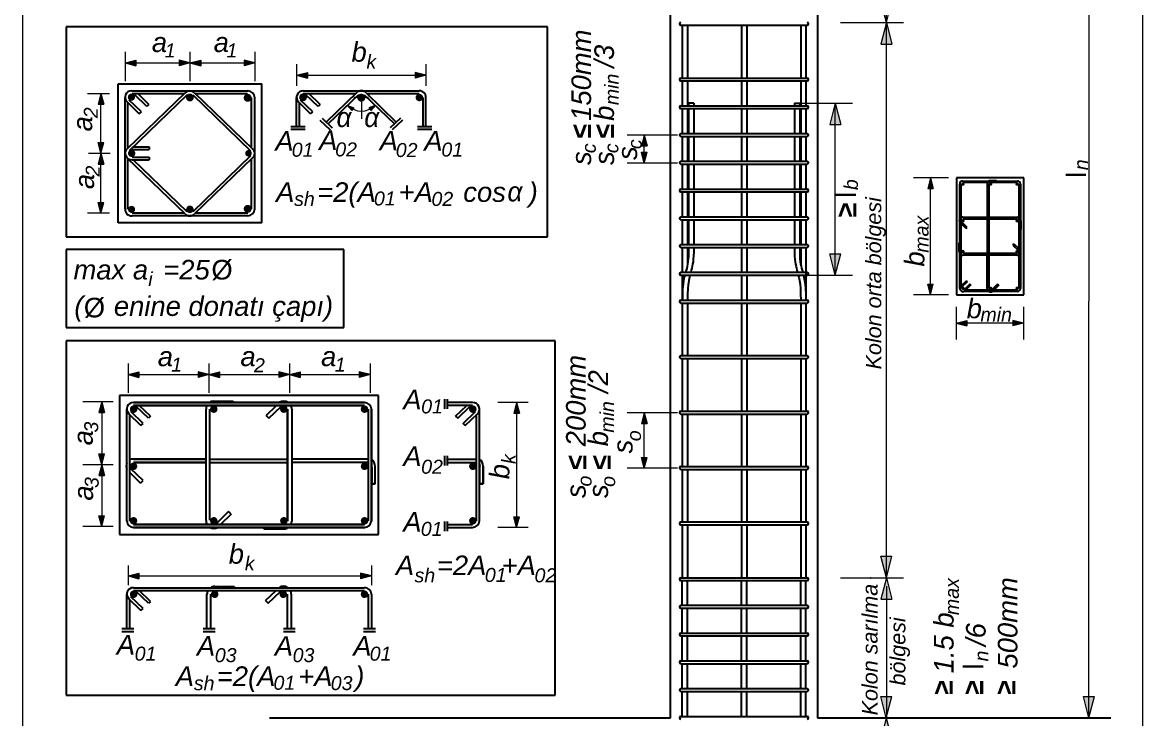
# Model space of a CAD drawing. Header units: millimetres. Extents: x 2232 to 85269, y -3593 to 5869.
# Drawn here: x 67031.8 to 67301.8, y -807.4 to -639.7 of the extents above; entities that cross this region are included whole.
import ezdxf

# ---------------------------------------------------------------- set-up
doc = ezdxf.new("R2010")
doc.units = ezdxf.units.MM
doc.layers.add('Standart', color=7, linetype='Continuous')
doc.styles.add('arial_1_0', font='arial.ttf', dxfattribs={"height": 0.2})
doc.styles.add('arialitalic_1_0', font='ariali.ttf', dxfattribs={"height": 0.2})
doc.styles.add('mistral_1_0', font='MISTRAL.TTF', dxfattribs={"height": 0.2})
doc.styles.add('symbolbold_1_0', font='', dxfattribs={"height": 0.2})
doc.styles.add('symbolitalic_1_0', font='', dxfattribs={"height": 0.2})
doc.styles.get('symbolbold_1_0').set_extended_font_data('Symbol', bold=True)
doc.styles.get('symbolitalic_1_0').set_extended_font_data('Symbol', italic=True)

msp = doc.modelspace()

# ---------------------------------------------------------------- hatches: boundary and pattern name
at = {"layer": 'Standart', "linetype": 'Continuous', "lineweight": 5}
for points in [[(67240.1, -639.71), (67238.76, -634.54), (67241.44, -634.54)], [(67240.1, -639.71), (67238.76, -644.89), (67241.44, -644.89)], [(67056.59, -649.43), (67059.18, -648.76), (67059.18, -650.1)], [(67072.22, -649.43), (67069.63, -648.76), (67069.63, -650.1)], [(67072.22, -649.43), (67074.81, -648.76), (67074.81, -650.1)], [(67087.86, -649.43), (67085.27, -648.76), (67085.27, -650.1)], [(67097.93, -652.41), (67100.52, -651.74), (67100.52, -653.08)], [(67129.12, -652.41), (67126.53, -651.74), (67126.53, -653.08)], [(67050.78, -656.77), (67050.11, -659.36), (67051.45, -659.36)], [(67110.21, -659.67), (67111.72, -660.23), (67111.26, -660.89)], [(67116.86, -659.67), (67115.36, -660.23), (67115.82, -660.89)], [(67227.76, -659.12), (67226.42, -664.3), (67229.1, -664.3)], [(67181.72, -666.85), (67181.05, -669.44), (67182.39, -669.44)], [(67050.78, -671.2), (67050.11, -668.61), (67051.45, -668.61)], [(67050.78, -671.2), (67050.11, -673.79), (67051.45, -673.79)], [(67181.72, -673.55), (67181.05, -670.96), (67182.39, -670.96)], [(67250.71, -677.1), (67250.04, -679.69), (67251.38, -679.69)], [(67050.78, -685.64), (67050.11, -683.05), (67051.45, -683.05)], [(67227.76, -700.58), (67226.42, -695.4), (67229.1, -695.4)], [(67250.71, -705.3), (67250.04, -702.71), (67251.38, -702.71)], [(67256.91, -712.14), (67259.5, -711.47), (67259.5, -712.81)], [(67273.16, -712.14), (67270.57, -711.47), (67270.57, -712.81)], [(67057.34, -724.52), (67059.93, -723.85), (67059.93, -725.19)], [(67076.77, -724.52), (67074.19, -723.85), (67074.19, -725.19)], [(67076.77, -724.52), (67079.36, -723.85), (67079.36, -725.19)], [(67096.21, -724.52), (67093.62, -723.85), (67093.62, -725.19)], [(67096.21, -724.52), (67098.8, -723.85), (67098.8, -725.19)], [(67115.64, -724.52), (67113.05, -723.85), (67113.05, -725.19)], [(67050.95, -731.08), (67050.28, -733.67), (67051.62, -733.67)], [(67150.97, -731.27), (67150.3, -733.86), (67151.64, -733.86)], [(67181.72, -733.72), (67181.05, -736.31), (67182.39, -736.31)], [(67050.95, -746.24), (67050.28, -743.65), (67051.62, -743.65)], [(67181.72, -747.09), (67181.05, -744.5), (67182.39, -744.5)], [(67050.95, -746.24), (67050.28, -748.83), (67051.62, -748.83)], [(67050.95, -761.17), (67050.28, -758.59), (67051.62, -758.59)], [(67150.97, -761.37), (67150.3, -758.78), (67151.64, -758.78)], [(67240.1, -773.48), (67238.76, -768.3), (67241.44, -768.3)], [(67057.34, -773.06), (67059.93, -772.39), (67059.93, -773.73)], [(67115.95, -773.06), (67113.36, -772.39), (67113.36, -773.73)], [(67240.1, -773.48), (67238.76, -778.65), (67241.44, -778.65)], [(67240.07, -807.26), (67238.73, -802.08), (67241.41, -802.08)], [(67288.9, -807.26), (67287.56, -802.08), (67290.25, -802.08)], [(67240.07, -807.26), (67238.73, -812.44), (67241.41, -812.44)]]:
    msp.add_hatch(color=1, dxfattribs=at).paths.add_polyline_path(points)
at = {"layer": 'Standart', "linetype": 'Continuous', "lineweight": -3}
h = msp.add_hatch(color=254, dxfattribs=at)
edge = h.paths.add_edge_path(flags=0)
edge.add_arc((67058.12, -657.68), 0.874, 0, 360)
h = msp.add_hatch(color=254, dxfattribs=at)
edge = h.paths.add_edge_path(flags=0)
edge.add_arc((67072.21, -657.75), 0.959, 0, 360)
h = msp.add_hatch(color=254, dxfattribs=at)
edge = h.paths.add_edge_path(flags=0)
edge.add_arc((67086.14, -657.84), 0.962, 0, 360)
h = msp.add_hatch(color=254, dxfattribs=at)
edge = h.paths.add_edge_path(flags=0)
edge.add_arc((67099.49, -657.71), 0.948, 0, 360)
h = msp.add_hatch(color=254, dxfattribs=at)
edge = h.paths.add_edge_path(flags=0)
edge.add_arc((67113.53, -657.8), 0.976, 0, 360)
h = msp.add_hatch(color=254, dxfattribs=at)
edge = h.paths.add_edge_path(flags=0)
edge.add_arc((67127.52, -657.76), 0.905, 0, 360)
h = msp.add_hatch(color=254, dxfattribs=at)
edge = h.paths.add_edge_path(flags=0)
edge.add_arc((67058.18, -671.21), 0.894, 0, 360)
h = msp.add_hatch(color=254, dxfattribs=at)
edge = h.paths.add_edge_path(flags=0)
edge.add_arc((67086.34, -671.2), 0.802, 0, 360)
h = msp.add_hatch(color=254, dxfattribs=at)
edge = h.paths.add_edge_path(flags=0)
edge.add_arc((67258.53, -678.61), 0.439, 0, 360)
h = msp.add_hatch(color=254, dxfattribs=at)
edge = h.paths.add_edge_path(flags=0)
edge.add_arc((67265.22, -678.6), 0.439, 0, 360)
h = msp.add_hatch(color=254, dxfattribs=at)
edge = h.paths.add_edge_path(flags=0)
edge.add_arc((67271.6, -678.61), 0.439, 0, 360)
h = msp.add_hatch(color=254, dxfattribs=at)
edge = h.paths.add_edge_path(flags=0)
edge.add_arc((67058.15, -684.72), 0.865, 0, 360)
h = msp.add_hatch(color=254, dxfattribs=at)
edge = h.paths.add_edge_path(flags=0)
edge.add_arc((67072.21, -684.7), 0.914, 0, 360)
h = msp.add_hatch(color=254, dxfattribs=at)
edge = h.paths.add_edge_path(flags=0)
edge.add_arc((67086.14, -684.59), 0.962, 0, 360)
h = msp.add_hatch(color=254, dxfattribs=at)
edge = h.paths.add_edge_path(flags=0)
edge.add_arc((67258.53, -687.45), 0.439, 0, 360)
h = msp.add_hatch(color=254, dxfattribs=at)
edge = h.paths.add_edge_path(flags=0)
edge.add_arc((67271.6, -687.45), 0.439, 0, 360)
h = msp.add_hatch(color=254, dxfattribs=at)
edge = h.paths.add_edge_path(flags=0)
edge.add_arc((67258.53, -694.89), 0.439, 0, 360)
h = msp.add_hatch(color=254, dxfattribs=at)
edge = h.paths.add_edge_path(flags=0)
edge.add_arc((67271.6, -694.89), 0.439, 0, 360)
h = msp.add_hatch(color=254, dxfattribs=at)
edge = h.paths.add_edge_path(flags=0)
edge.add_arc((67258.53, -703.74), 0.439, 0, 360)
h = msp.add_hatch(color=254, dxfattribs=at)
edge = h.paths.add_edge_path(flags=0)
edge.add_arc((67265.22, -703.74), 0.439, 0, 360)
h = msp.add_hatch(color=254, dxfattribs=at)
edge = h.paths.add_edge_path(flags=0)
edge.add_arc((67271.6, -703.74), 0.439, 0, 360)
h = msp.add_hatch(color=254, dxfattribs=at)
edge = h.paths.add_edge_path(flags=0)
edge.add_arc((67058.65, -732.86), 0.911, 0, 360)
h = msp.add_hatch(color=254, dxfattribs=at)
edge = h.paths.add_edge_path(flags=0)
edge.add_arc((67077.97, -732.86), 0.911, 0, 360)
h = msp.add_hatch(color=254, dxfattribs=at)
edge = h.paths.add_edge_path(flags=0)
edge.add_arc((67094.85, -732.86), 0.911, 0, 360)
h = msp.add_hatch(color=254, dxfattribs=at)
edge = h.paths.add_edge_path(flags=0)
edge.add_arc((67114.3, -732.86), 0.911, 0, 360)
h = msp.add_hatch(color=254, dxfattribs=at)
edge = h.paths.add_edge_path(flags=0)
edge.add_arc((67140.41, -732.86), 0.911, 0, 360)
h = msp.add_hatch(color=254, dxfattribs=at)
edge = h.paths.add_edge_path(flags=0)
edge.add_arc((67058.62, -746.63), 0.911, 0, 360)
h = msp.add_hatch(color=254, dxfattribs=at)
edge = h.paths.add_edge_path(flags=0)
edge.add_arc((67114.31, -746.63), 0.911, 0, 360)
h = msp.add_hatch(color=254, dxfattribs=at)
edge = h.paths.add_edge_path(flags=0)
edge.add_arc((67140.41, -746.63), 0.911, 0, 360)
h = msp.add_hatch(color=254, dxfattribs=at)
edge = h.paths.add_edge_path(flags=0)
edge.add_arc((67058.62, -759.76), 0.911, 0, 360)
h = msp.add_hatch(color=254, dxfattribs=at)
edge = h.paths.add_edge_path(flags=0)
edge.add_arc((67077.97, -759.76), 0.911, 0, 360)
h = msp.add_hatch(color=254, dxfattribs=at)
edge = h.paths.add_edge_path(flags=0)
edge.add_arc((67094.86, -759.76), 0.911, 0, 360)
h = msp.add_hatch(color=254, dxfattribs=at)
edge = h.paths.add_edge_path(flags=0)
edge.add_arc((67114.31, -759.76), 0.911, 0, 360)
h = msp.add_hatch(color=254, dxfattribs=at)
edge = h.paths.add_edge_path(flags=0)
edge.add_arc((67140.41, -759.76), 0.911, 0, 360)
h = msp.add_hatch(color=254, dxfattribs=at)
edge = h.paths.add_edge_path(flags=0)
edge.add_arc((67058.65, -777.47), 0.911, 0, 360)
h = msp.add_hatch(color=254, dxfattribs=at)
edge = h.paths.add_edge_path(flags=0)
edge.add_arc((67078.19, -777.46), 0.911, 0, 360)
h = msp.add_hatch(color=254, dxfattribs=at)
edge = h.paths.add_edge_path(flags=0)
edge.add_arc((67094.73, -777.47), 0.911, 0, 360)
h = msp.add_hatch(color=254, dxfattribs=at)
edge = h.paths.add_edge_path(flags=0)
edge.add_arc((67114.3, -777.47), 0.911, 0, 360)

# ---------------------------------------------------------------- linework, layer by layer
at = {"layer": 'Standart', "color": 250, "linetype": 'Continuous', "lineweight": 5}
for points in [[(67031.84, -509.37), (67031.84, -919.85)], [(67301.84, -509.37), (67301.84, -919.85)]]:
    msp.add_lwpolyline(points, dxfattribs=at)
at = {"layer": 'Standart', "color": 159, "linetype": 'Continuous', "lineweight": -3}
for points in [[(67223.46, -593.56), (67223.46, -807.26)], [(67188.09, -807.26), (67188.09, -606.63)], [(67091.41, -807.26), (67188.09, -807.26)], [(67223.46, -807.26), (67294.21, -807.26)]]:
    msp.add_lwpolyline(points, dxfattribs=at)
at = {"layer": 'Standart', "color": 1, "linetype": 'Continuous', "lineweight": 5}
for points in [[(67240.1, -639.71), (67240.1, -606.3)], [(67288.9, -807.26), (67288.96, -606.3)], [(67240.1, -639.71), (67238.76, -634.54)], [(67240.1, -639.71), (67241.44, -634.54)], [(67229.02, -639.71), (67244.21, -639.71)], [(67240.1, -639.71), (67238.76, -644.89)], [(67240.1, -773.48), (67240.1, -639.71)], [(67240.1, -639.71), (67241.44, -644.89)], [(67238.76, -644.89), (67241.44, -644.89)], [(67056.59, -646.77), (67056.59, -653.81)], [(67072.22, -646.77), (67072.22, -653.81)], [(67087.83, -646.77), (67087.83, -653.81)], [(67056.59, -649.43), (67059.18, -648.76)], [(67056.59, -649.43), (67072.22, -649.43)], [(67056.59, -649.43), (67059.18, -650.1)], [(67059.18, -648.76), (67059.18, -650.1)], [(67072.22, -649.43), (67069.63, -648.76)], [(67069.63, -648.76), (67069.63, -650.1)], [(67072.22, -649.43), (67069.63, -650.1)], [(67072.22, -649.43), (67074.81, -648.76)], [(67072.22, -649.43), (67087.83, -649.43)], [(67072.22, -649.43), (67074.81, -650.1)], [(67074.81, -648.76), (67074.81, -650.1)], [(67087.86, -649.43), (67085.27, -648.76)], [(67085.27, -648.76), (67085.27, -650.1)], [(67087.86, -649.43), (67085.27, -650.1)], [(67097.93, -649.73), (67097.93, -654.98)], [(67129.12, -649.73), (67129.12, -654.98)], [(67097.93, -652.41), (67100.52, -651.74)], [(67097.93, -652.41), (67129.12, -652.41)], [(67097.93, -652.41), (67100.52, -653.08)], [(67100.52, -651.74), (67100.52, -653.08)], [(67129.12, -652.41), (67126.53, -651.74)], [(67126.53, -651.74), (67126.53, -653.08)], [(67129.12, -652.41), (67126.53, -653.08)], [(67047.57, -656.77), (67052.82, -656.77)], [(67050.78, -656.77), (67050.11, -659.36)], [(67050.78, -671.01), (67050.78, -656.77)], [(67050.78, -656.77), (67051.45, -659.36)], [(67115.24, -657.75), (67111.75, -657.75)], [(67113.54, -656.94), (67113.54, -662.86)], [(67050.11, -659.36), (67051.45, -659.36)], [(67110.21, -659.67), (67111.72, -660.23)], [(67110.21, -659.67), (67111.26, -660.89)], [(67111.72, -660.23), (67111.26, -660.89)], [(67116.86, -659.67), (67115.36, -660.23)], [(67115.36, -660.23), (67115.82, -660.89)], [(67116.86, -659.67), (67115.82, -660.89)], [(67219.22, -659.12), (67231.89, -659.12)], [(67227.76, -659.12), (67226.42, -664.3)], [(67227.76, -700.58), (67227.76, -659.12)], [(67227.76, -659.12), (67229.1, -664.3)], [(67189.71, -666.85), (67177.59, -666.85)], [(67181.72, -666.85), (67181.05, -669.44)], [(67181.72, -673.55), (67181.72, -666.85)], [(67181.72, -666.85), (67182.39, -669.44)], [(67226.42, -664.3), (67229.1, -664.3)], [(67050.78, -671.2), (67050.11, -668.61)], [(67050.11, -668.61), (67051.45, -668.61)], [(67050.78, -671.2), (67051.45, -668.61)], [(67181.05, -669.44), (67182.39, -669.44)], [(67047.77, -671.2), (67053.02, -671.2)], [(67050.78, -671.2), (67050.11, -673.79)], [(67050.78, -685.36), (67050.78, -671.2)], [(67050.78, -671.2), (67051.45, -673.79)], [(67181.72, -673.55), (67181.05, -670.96)], [(67181.05, -670.96), (67182.39, -670.96)], [(67181.72, -673.55), (67182.39, -670.96)], [(67050.11, -673.79), (67051.45, -673.79)], [(67189.71, -673.55), (67177.59, -673.55)], [(67255.09, -677.1), (67246.63, -677.1)], [(67250.71, -677.1), (67250.04, -679.69)], [(67250.71, -705.3), (67250.71, -677.1)], [(67250.71, -677.1), (67251.38, -679.69)], [(67250.04, -679.69), (67251.38, -679.69)], [(67050.78, -685.64), (67050.11, -683.05)], [(67050.11, -683.05), (67051.45, -683.05)], [(67050.78, -685.64), (67051.45, -683.05)], [(67047.57, -685.55), (67052.82, -685.55)], [(67227.76, -700.58), (67226.42, -695.4)], [(67226.42, -695.4), (67229.1, -695.4)], [(67227.76, -700.58), (67229.1, -695.4)], [(67220.73, -700.58), (67231.89, -700.58)], [(67250.71, -705.3), (67250.04, -702.71)], [(67250.04, -702.71), (67251.38, -702.71)], [(67250.71, -705.3), (67251.38, -702.71)], [(67255.09, -705.3), (67246.63, -705.3)], [(67256.91, -708.2), (67256.91, -716.07)], [(67273.16, -708.2), (67273.16, -716.07)], [(67256.91, -712.14), (67259.5, -711.47)], [(67273.16, -712.14), (67256.91, -712.14)], [(67256.91, -712.14), (67259.5, -712.81)], [(67259.5, -711.47), (67259.5, -712.81)], [(67273.16, -712.14), (67270.57, -711.47)], [(67270.57, -711.47), (67270.57, -712.81)], [(67273.16, -712.14), (67270.57, -712.81)], [(67057.34, -721.84), (67057.34, -728.9)], [(67076.77, -721.84), (67076.77, -728.9)], [(67096.21, -721.84), (67096.21, -728.9)], [(67115.64, -721.84), (67115.64, -728.9)], [(67057.34, -724.52), (67059.93, -723.85)], [(67057.34, -724.52), (67076.77, -724.52)], [(67057.34, -724.52), (67059.93, -725.19)], [(67059.93, -723.85), (67059.93, -725.19)], [(67076.77, -724.52), (67074.19, -723.85)], [(67074.19, -723.85), (67074.19, -725.19)], [(67076.77, -724.52), (67074.19, -725.19)], [(67076.77, -724.52), (67079.36, -723.85)], [(67076.77, -724.52), (67096.01, -724.52)], [(67076.77, -724.52), (67079.36, -725.19)], [(67079.36, -723.85), (67079.36, -725.19)], [(67096.21, -724.52), (67093.62, -723.85)], [(67093.62, -723.85), (67093.62, -725.19)], [(67096.21, -724.52), (67093.62, -725.19)], [(67096.21, -724.52), (67098.8, -723.85)], [(67096.21, -724.52), (67115.41, -724.52)], [(67096.21, -724.52), (67098.8, -725.19)], [(67098.8, -723.85), (67098.8, -725.19)], [(67115.64, -724.52), (67113.05, -723.85)], [(67113.05, -723.85), (67113.05, -725.19)], [(67115.64, -724.52), (67113.05, -725.19)], [(67053.71, -731.08), (67046.4, -731.08)], [(67050.95, -731.08), (67050.28, -733.67)], [(67050.95, -731.08), (67050.95, -746.24)], [(67050.95, -731.08), (67051.62, -733.67)], [(67153.73, -731.27), (67146.42, -731.27)], [(67150.97, -731.27), (67150.3, -733.86)], [(67150.97, -731.27), (67150.97, -761.37)], [(67150.97, -731.27), (67151.64, -733.86)], [(67050.28, -733.67), (67051.62, -733.67)], [(67150.3, -733.86), (67151.64, -733.86)], [(67189.71, -733.72), (67177.59, -733.72)], [(67181.72, -733.72), (67181.05, -736.31)], [(67181.72, -747.09), (67181.72, -733.72)], [(67181.72, -733.72), (67182.39, -736.31)], [(67181.05, -736.31), (67182.39, -736.31)], [(67050.95, -746.24), (67050.28, -743.65)], [(67050.28, -743.65), (67051.62, -743.65)], [(67050.95, -746.24), (67051.62, -743.65)], [(67181.72, -747.09), (67181.05, -744.5)], [(67181.05, -744.5), (67182.39, -744.5)], [(67181.72, -747.09), (67182.39, -744.5)], [(67053.71, -746.24), (67046.4, -746.24)], [(67050.95, -746.24), (67050.28, -748.83)], [(67050.95, -746.24), (67051.62, -748.83)], [(67050.95, -746.43), (67050.95, -761.17)], [(67189.71, -747.09), (67177.59, -747.09)], [(67050.28, -748.83), (67051.62, -748.83)], [(67050.95, -761.17), (67050.28, -758.59)], [(67050.28, -758.59), (67051.62, -758.59)], [(67050.95, -761.17), (67051.62, -758.59)], [(67053.71, -761.17), (67046.4, -761.17)], [(67153.73, -761.37), (67146.42, -761.37)], [(67150.97, -761.37), (67150.3, -758.78)], [(67150.3, -758.78), (67151.64, -758.78)], [(67150.97, -761.37), (67151.64, -758.78)], [(67240.1, -773.48), (67238.76, -768.3)], [(67238.76, -768.3), (67241.44, -768.3)], [(67240.1, -773.48), (67241.44, -768.3)], [(67057.34, -770.52), (67057.34, -775.24)], [(67115.95, -770.52), (67115.95, -775.24)], [(67057.34, -773.06), (67059.93, -772.39)], [(67057.34, -773.06), (67115.95, -773.06)], [(67057.34, -773.06), (67059.93, -773.73)], [(67059.93, -772.39), (67059.93, -773.73)], [(67115.95, -773.06), (67113.36, -772.39)], [(67113.36, -772.39), (67113.36, -773.73)], [(67115.95, -773.06), (67113.36, -773.73)], [(67229.02, -773.48), (67244.21, -773.48)], [(67236.17, -773.48), (67244.21, -773.48)], [(67236.22, -773.48), (67244.21, -773.48)], [(67240.1, -773.48), (67238.76, -778.65)], [(67240.1, -773.48), (67241.44, -778.65)], [(67240.1, -775.49), (67240.1, -807.59)], [(67238.76, -778.65), (67241.44, -778.65)], [(67240.07, -807.26), (67238.73, -802.08)], [(67238.73, -802.08), (67241.41, -802.08)], [(67240.07, -807.26), (67241.41, -802.08)], [(67288.9, -807.26), (67287.56, -802.08)], [(67287.56, -802.08), (67290.25, -802.08)], [(67288.9, -807.26), (67290.25, -802.08)], [(67240.07, -807.26), (67238.73, -812.44)], [(67240.07, -807.26), (67241.41, -812.44)], [(67288.9, -807.26), (67284.88, -807.26)]]:
    msp.add_lwpolyline(points, dxfattribs=at)
at = {"layer": 'Standart', "color": 254, "linetype": 'Continuous', "lineweight": -3}
for points in [[(67158.41, -640.72), (67042.35, -640.72)], [(67042.35, -640.72), (67042.35, -691.33)], [(67158.41, -691.33), (67158.41, -640.72)], [(67190.51, -640.36), (67221.03, -640.36)], [(67190.85, -640.36), (67190.85, -653.09)], [(67192.14, -640.36), (67192.14, -653.09)], [(67205.2, -640.36), (67205.2, -653.09)], [(67206.49, -640.36), (67206.49, -653.09)], [(67219.47, -640.36), (67219.47, -653.09)], [(67220.7, -640.36), (67220.7, -653.09)], [(67190.51, -653.06), (67221.03, -653.06)], [(67054.89, -687.93), (67054.89, -654.48)], [(67054.89, -654.48), (67089.53, -654.48)], [(67089.53, -687.93), (67089.53, -654.48)], [(67190.51, -653.76), (67221.03, -653.76)], [(67190.85, -653.76), (67190.85, -659.73)], [(67192.14, -653.76), (67192.14, -659.73)], [(67205.2, -653.76), (67205.2, -659.73)], [(67206.49, -653.76), (67206.49, -659.73)], [(67219.47, -653.76), (67219.47, -659.73)], [(67220.7, -653.76), (67220.7, -659.73)], [(67056.59, -684.59), (67056.59, -657.75)], [(67071.08, -656.63), (67057.09, -670.09)], [(67071.53, -657.08), (67057.54, -670.59)], [(67060.53, -661.21), (67057.54, -658.39)], [(67058.14, -656.16), (67086.14, -656.16)], [(67058.3, -656.83), (67070.88, -656.83)], [(67061.84, -659.92), (67058.91, -657.08)], [(67062.34, -659.45), (67059.63, -656.83)], [(67072.89, -657.08), (67086.85, -670.59)], [(67073.34, -656.63), (67087.33, -670.09)], [(67073.54, -656.83), (67086.09, -656.83)], [(67087.1, -669.89), (67087.1, -657.85)], [(67087.83, -684.59), (67087.83, -657.84)], [(67097.93, -664.81), (67097.93, -657.75)], [(67101.81, -661.21), (67098.88, -658.39)], [(67099.55, -656.16), (67127.5, -656.16)], [(67099.55, -656.83), (67112.17, -656.83)], [(67103.13, -659.92), (67100.19, -657.08)], [(67103.63, -659.45), (67100.92, -656.83)], [(67112.37, -656.63), (67105.05, -663.69)], [(67112.87, -657.08), (67105.55, -664.11)], [(67114.18, -657.08), (67121.5, -664.11)], [(67114.68, -656.63), (67121.94, -663.69)], [(67114.85, -656.83), (67127.5, -656.83)], [(67128.42, -664.81), (67128.42, -657.75)], [(67129.12, -664.81), (67129.12, -657.75)], [(67060.02, -661.68), (67057.09, -658.81)], [(67057.29, -669.89), (67057.29, -659)], [(67060.02, -661.68), (67060.53, -661.21)], [(67062.34, -659.45), (67061.84, -659.92)], [(67101.31, -661.68), (67098.38, -658.81)], [(67098.6, -664.81), (67098.6, -659.06)], [(67101.31, -661.68), (67101.81, -661.21)], [(67103.63, -659.45), (67103.13, -659.92)], [(67190.51, -659.73), (67221.03, -659.73)], [(67190.51, -660.43), (67221.03, -660.43)], [(67190.85, -660.43), (67190.85, -666.43)], [(67192.14, -660.43), (67192.14, -666.43)], [(67192.39, -659.12), (67192.39, -659.73)], [(67193.64, -659.12), (67192.39, -659.12)], [(67192.39, -660.43), (67192.39, -666.43)], [(67193.64, -659.12), (67193.64, -659.73)], [(67193.64, -660.43), (67193.64, -666.43)], [(67205.2, -660.43), (67205.2, -666.43)], [(67206.49, -660.43), (67206.49, -666.43)], [(67217.96, -659.12), (67217.96, -659.73)], [(67217.96, -659.12), (67219.22, -659.12)], [(67217.96, -660.43), (67217.96, -666.43)], [(67219.22, -659.12), (67219.22, -659.73)], [(67219.22, -659.12), (67219.27, -659.12)], [(67219.22, -660.43), (67219.22, -666.43)], [(67219.47, -660.43), (67219.47, -666.43)], [(67220.7, -660.43), (67220.7, -666.43)], [(67103.57, -663.19), (67106.06, -665.56)], [(67104.1, -662.72), (67106.5, -665.09)], [(67105.55, -664.11), (67105.61, -664.11)], [(67122.95, -662.72), (67120.49, -665.09)], [(67123.42, -663.19), (67120.99, -665.56)], [(67121.5, -664.11), (67121.55, -664.11)], [(67100, -664.81), (67096.51, -664.81)], [(67100, -665.48), (67096.51, -665.48)], [(67130.49, -664.81), (67127.05, -664.81)], [(67130.49, -665.48), (67127.05, -665.48)], [(67190.51, -666.43), (67221.03, -666.43)], [(67190.51, -667.13), (67221.03, -667.13)], [(67190.85, -667.13), (67190.85, -673.11)], [(67192.14, -667.13), (67192.14, -673.11)], [(67192.39, -667.13), (67192.39, -673.11)], [(67193.64, -667.13), (67193.64, -673.11)], [(67205.2, -667.13), (67205.2, -673.11)], [(67206.49, -667.13), (67206.49, -673.11)], [(67217.96, -667.13), (67217.96, -673.11)], [(67219.22, -667.13), (67219.22, -673.11)], [(67219.47, -667.13), (67219.47, -673.11)], [(67220.7, -667.13), (67220.7, -673.11)], [(67058.26, -670.28), (67062.4, -670.28)], [(67058.26, -672.1), (67062.4, -672.1)], [(67058.57, -669.67), (67062.4, -669.67)], [(67062.4, -669.67), (67062.4, -670.28)], [(67062.4, -672.1), (67062.4, -672.77)], [(67086.85, -671.85), (67072.89, -685.3)], [(67057.29, -684.69), (67057.29, -672.49)], [(67071.08, -685.81), (67057.29, -672.52)], [(67058.26, -672.77), (67062.4, -672.77)], [(67071.53, -685.3), (67058.57, -672.77)], [(67087.33, -672.32), (67073.34, -685.81)], [(67087.1, -684.59), (67087.1, -672.52)], [(67190.51, -673.11), (67221.03, -673.11)], [(67190.51, -673.8), (67221.03, -673.8)], [(67190.85, -673.8), (67190.85, -679.81)], [(67192.14, -673.8), (67192.14, -679.81)], [(67192.39, -673.8), (67192.39, -679.81)], [(67193.64, -673.8), (67193.64, -679.81)], [(67205.2, -673.8), (67205.2, -679.81)], [(67206.49, -673.8), (67206.49, -679.81)], [(67217.96, -673.8), (67217.96, -679.81)], [(67219.22, -673.8), (67219.22, -679.81)], [(67219.47, -673.8), (67219.47, -679.81)], [(67220.7, -673.8), (67220.7, -679.81)], [(67273.21, -677.1), (67256.96, -677.1)], [(67256.96, -677.1), (67256.96, -705.3)], [(67273.21, -705.3), (67273.21, -677.1)], [(67190.51, -679.81), (67221.03, -679.81)], [(67257.77, -703.79), (67257.77, -678.61)], [(67258.08, -703.79), (67258.08, -678.61)], [(67258.53, -677.88), (67271.65, -677.88)], [(67258.53, -678.16), (67271.65, -678.16)], [(67264.36, -678.47), (67264.36, -686.59)], [(67264.82, -677.82), (67264.7, -677.88)], [(67264.78, -678.59), (67264.78, -686.59)], [(67264.78, -678.59), (67264.78, -686.59)], [(67266.6, -677.82), (67264.82, -677.82)], [(67266.6, -677.82), (67266.6, -677.88)], [(67272.04, -678.61), (67272.04, -703.79)], [(67272.4, -678.61), (67272.4, -703.79)], [(67190.51, -680.5), (67221.03, -680.5)], [(67190.85, -680.5), (67190.85, -686.51)], [(67192.14, -680.5), (67192.14, -686.51)], [(67192.39, -680.5), (67192.39, -686.51)], [(67193.64, -680.5), (67193.64, -686.51)], [(67205.2, -680.5), (67205.2, -686.51)], [(67206.49, -680.5), (67206.49, -686.51)], [(67217.96, -680.5), (67217.96, -686.51)], [(67219.22, -680.5), (67219.22, -686.51)], [(67219.47, -680.5), (67219.47, -686.51)], [(67220.7, -680.5), (67220.7, -686.51)], [(67070.83, -685.61), (67058.33, -685.61)], [(67086.16, -685.61), (67073.59, -685.61)], [(67089.53, -687.93), (67054.89, -687.93)], [(67086.16, -686.28), (67058.28, -686.28)], [(67190.51, -686.51), (67221.03, -686.51)], [(67190.51, -687.21), (67221.03, -687.21)], [(67190.85, -687.21), (67190.85, -693.18)], [(67192.14, -687.21), (67192.14, -693.18)], [(67192.39, -687.21), (67192.39, -693.18)], [(67193.64, -687.21), (67193.64, -693.18)], [(67205.2, -687.21), (67205.2, -693.18)], [(67206.49, -687.21), (67206.49, -693.18)], [(67217.96, -687.21), (67217.96, -693.18)], [(67219.22, -687.21), (67219.22, -693.18)], [(67219.47, -687.21), (67219.47, -693.18)], [(67220.7, -687.21), (67220.7, -693.18)], [(67259.3, -689.35), (67258.08, -688.19)], [(67259.59, -689.05), (67258.22, -687.74)], [(67259.59, -689.05), (67258.22, -687.74)], [(67258.53, -686.59), (67271.65, -686.59)], [(67258.53, -687.01), (67271.65, -687.01)], [(67264.36, -687.01), (67264.36, -695.33)], [(67264.78, -687.01), (67264.78, -695.33)], [(67264.78, -687.01), (67264.78, -695.33)], [(67272.52, -687.46), (67272.52, -689.55)], [(67259.3, -689.35), (67259.59, -689.05)], [(67272.52, -689.55), (67272.4, -689.55)], [(67042.35, -691.33), (67158.41, -691.33)], [(67190.51, -693.18), (67221.03, -693.18)], [(67190.51, -693.88), (67221.03, -693.88)], [(67190.85, -693.88), (67190.85, -699.88)], [(67192.14, -693.88), (67192.14, -698.04)], [(67192.39, -693.88), (67192.39, -695.02)], [(67193.64, -693.88), (67193.64, -695.02)], [(67205.2, -693.88), (67205.2, -699.91)], [(67206.49, -693.88), (67206.49, -699.91)], [(67217.96, -693.88), (67217.96, -695.02)], [(67219.22, -693.88), (67219.22, -695.02)], [(67219.47, -693.88), (67219.47, -698.04)], [(67219.47, -693.88), (67219.47, -698.04)], [(67220.7, -693.88), (67220.7, -706.57)], [(67257.63, -692.79), (67257.77, -692.79)], [(67257.63, -694.94), (67257.63, -692.79)], [(67270.82, -693), (67270.53, -693.31)], [(67270.53, -693.31), (67271.96, -694.62)], [(67270.82, -693), (67272.04, -694.13)], [(67109.31, -694.35), (67042.35, -694.35)], [(67042.35, -694.35), (67042.35, -713.2)], [(67109.31, -713.2), (67109.31, -694.35)], [(67192.37, -695.96), (67192.33, -696.73)], [(67192.39, -695.02), (67192.37, -695.96)], [(67193.59, -695.94), (67193.53, -696.73)], [(67193.64, -695.02), (67193.59, -695.94)], [(67217.96, -695.02), (67217.97, -695.95)], [(67217.97, -695.95), (67218.01, -696.81)], [(67219.22, -695.02), (67219.22, -695.94)], [(67219.22, -695.94), (67219.23, -696.73)], [(67271.65, -695.33), (67258.53, -695.33)], [(67271.58, -695.78), (67258.53, -695.78)], [(67264.36, -703.79), (67264.36, -695.78)], [(67264.78, -695.78), (67264.78, -703.79)], [(67264.78, -703.79), (67264.78, -695.78)], [(67191.96, -698.94), (67191.83, -699.35)], [(67192.08, -698.43), (67191.96, -698.94)], [(67192.16, -697.95), (67192.08, -698.43)], [(67192.26, -697.39), (67192.16, -697.95)], [(67192.33, -696.73), (67192.26, -697.39)], [(67193.2, -698.88), (67193.05, -699.4)], [(67193.31, -698.44), (67193.2, -698.88)], [(67193.39, -697.95), (67193.31, -698.44)], [(67193.48, -697.37), (67193.39, -697.95)], [(67193.53, -696.73), (67193.48, -697.37)], [(67218.01, -696.81), (67218.1, -697.37)], [(67218.1, -697.37), (67218.21, -697.95)], [(67218.21, -697.95), (67218.31, -698.45)], [(67218.31, -698.45), (67218.41, -698.88)], [(67218.41, -698.88), (67218.52, -699.35)], [(67219.23, -696.73), (67219.32, -697.35)], [(67219.32, -697.35), (67219.41, -697.95)], [(67219.41, -697.95), (67219.53, -698.43)], [(67219.53, -698.43), (67219.64, -698.88)], [(67219.64, -698.88), (67219.78, -699.35)], [(67190.51, -699.88), (67221.03, -699.88)], [(67190.51, -700.58), (67221.03, -700.58)], [(67190.85, -700.58), (67190.85, -706.58)], [(67191.22, -701.83), (67191.08, -702.76)], [(67191.38, -701.05), (67191.22, -701.83)], [(67191.5, -700.58), (67191.38, -701.05)], [(67191.83, -699.35), (67191.66, -699.85)], [(67191.66, -699.85), (67191.66, -699.88)], [(67192.47, -701.83), (67192.3, -702.86)], [(67192.61, -701.06), (67192.47, -701.83)], [(67192.74, -700.6), (67192.61, -701.06)], [(67192.95, -699.85), (67192.93, -699.88)], [(67193.05, -699.4), (67192.95, -699.85)], [(67205.2, -700.58), (67205.2, -706.57)], [(67206.49, -700.58), (67206.49, -706.57)], [(67218.52, -699.35), (67218.66, -699.85)], [(67218.66, -699.85), (67218.67, -699.88)], [(67218.83, -700.58), (67218.97, -701.05)], [(67218.97, -701.05), (67219.13, -701.83)], [(67219.13, -701.83), (67219.27, -702.76)], [(67219.78, -699.35), (67219.92, -699.85)], [(67219.92, -699.85), (67219.92, -699.88)], [(67220.08, -700.58), (67220.22, -701.05)], [(67220.22, -701.05), (67220.39, -701.83)], [(67220.39, -701.83), (67220.53, -702.76)], [(67259.39, -701.95), (67258.08, -703.15)], [(67259.39, -701.95), (67259.59, -702.14)], [(67190.96, -703.85), (67190.91, -705.1)], [(67191.08, -702.76), (67190.96, -703.85)], [(67192.22, -703.85), (67192.16, -705.1)], [(67192.3, -702.86), (67192.22, -703.85)], [(67219.27, -702.76), (67219.39, -703.85)], [(67219.39, -703.85), (67219.41, -705.1)], [(67220.53, -702.76), (67220.59, -703.85)], [(67220.59, -703.85), (67220.7, -705.1)], [(67259.59, -702.14), (67258.22, -703.45)], [(67271.65, -704.52), (67258.53, -704.52)], [(67260.2, -702.7), (67258.84, -704.07)], [(67260.43, -702.93), (67259.09, -704.26)], [(67271.65, -704.18), (67259.18, -704.18)], [(67260.43, -702.93), (67260.2, -702.7)], [(67266.89, -702.7), (67265.52, -704.07)], [(67267.16, -702.98), (67265.97, -704.18)], [(67267.16, -702.98), (67266.89, -702.7)], [(67190.51, -706.58), (67221.03, -706.58)], [(67190.51, -707.28), (67221.03, -707.28)], [(67190.85, -707.28), (67190.85, -719.98)], [(67190.91, -705.1), (67190.91, -706.58)], [(67192.16, -705.1), (67192.14, -706.58)], [(67192.14, -705.97), (67192.14, -706.58)], [(67192.14, -707.28), (67192.14, -719.98)], [(67205.2, -707.28), (67205.2, -719.98)], [(67206.49, -707.28), (67206.49, -719.98)], [(67219.41, -705.1), (67219.47, -706.57)], [(67219.47, -707.28), (67219.47, -719.98)], [(67220.7, -705.1), (67220.7, -706.57)], [(67220.7, -707.28), (67220.7, -719.98)], [(67256.96, -705.3), (67273.21, -705.3)], [(67042.35, -713.2), (67109.31, -713.2)], [(67160.23, -716.36), (67042.35, -716.36)], [(67042.35, -716.36), (67042.35, -801.78)], [(67160.23, -801.78), (67160.23, -716.36)], [(67190.51, -719.95), (67221.03, -719.95)], [(67190.51, -720.65), (67221.03, -720.65)], [(67190.85, -720.65), (67190.85, -733.33)], [(67192.14, -720.65), (67192.14, -733.33)], [(67205.2, -720.65), (67205.2, -733.33)], [(67206.49, -720.65), (67206.49, -733.33)], [(67219.47, -720.65), (67219.47, -733.33)], [(67220.7, -720.65), (67220.7, -733.33)], [(67117.7, -729.57), (67055.28, -729.57)], [(67055.28, -729.57), (67055.28, -763.07)], [(67058.6, -731.27), (67114.33, -731.27)], [(67114.33, -731.27), (67058.6, -731.27)], [(67077.98, -730.96), (67082.67, -730.96)], [(67082.67, -730.96), (67082.67, -731.24)], [(67117.7, -763.07), (67117.7, -729.57)], [(67133.65, -732.78), (67133.65, -730.49)], [(67134.34, -732.78), (67134.34, -730.49)], [(67140.35, -731.27), (67134.34, -731.27)], [(67057.01, -759.81), (67057.01, -732.84)], [(67060.41, -736.77), (67057.51, -733.95)], [(67057.71, -759.81), (67057.71, -734.15)], [(67060.92, -736.33), (67057.96, -733.45)], [(67058.6, -731.94), (67114.33, -731.94)], [(67114.33, -731.94), (67058.6, -731.94)], [(67062.23, -735.01), (67059.27, -732.19)], [(67062.7, -734.57), (67059.97, -731.94)], [(67076.1, -759.7), (67076.1, -732.84)], [(67076.1, -741.1), (67076.1, -732.84)], [(67077.05, -759.62), (67077.05, -732.82)], [(67090.57, -734.37), (67093.08, -731.94)], [(67090.57, -734.37), (67091.21, -735.04)], [(67091.21, -735.04), (67094.2, -732.22)], [(67095.76, -759.81), (67095.76, -732.84)], [(67095.76, -732.84), (67095.76, -759.81)], [(67096.76, -732.84), (67096.76, -759.93)], [(67115.22, -732.84), (67115.22, -759.76)], [(67115.95, -759.81), (67115.95, -732.84)], [(67115.95, -732.84), (67115.95, -759.81)], [(67140.35, -731.94), (67134.34, -731.94)], [(67136.27, -734.57), (67138.98, -731.94)], [(67136.77, -735.01), (67139.7, -732.19)], [(67138.09, -736.33), (67141.07, -733.45)], [(67138.59, -736.77), (67141.52, -733.95)], [(67141.32, -759.81), (67141.32, -734.15)], [(67142.02, -759.81), (67142.02, -732.84)], [(67190.51, -733.33), (67221.03, -733.33)], [(67190.51, -734.03), (67221.03, -734.03)], [(67190.85, -734.03), (67190.85, -746.7)], [(67192.14, -734.03), (67192.14, -746.7)], [(67205.2, -734.03), (67205.2, -746.7)], [(67206.49, -734.03), (67206.49, -746.7)], [(67219.47, -734.03), (67219.47, -746.7)], [(67220.7, -734.03), (67220.7, -746.7)], [(67060.41, -736.77), (67060.92, -736.33)], [(67062.7, -734.57), (67062.23, -735.01)], [(67136.27, -734.57), (67136.77, -735.01)], [(67138.59, -736.77), (67138.09, -736.33)], [(67076.1, -744.87), (67058.6, -744.87)], [(67058.6, -744.87), (67076.1, -744.87)], [(67077.05, -744.87), (67095.76, -744.87)], [(67115.22, -744.87), (67096.76, -744.87)], [(67133.65, -746.43), (67133.65, -744.14)], [(67134.34, -746.43), (67134.34, -744.14)], [(67134.34, -744.93), (67141.32, -744.93)], [(67060.92, -750.09), (67057.96, -747.27)], [(67076.1, -745.72), (67058.6, -745.72)], [(67058.6, -745.72), (67076.1, -745.72)], [(67077.05, -745.72), (67095.76, -745.72)], [(67115.22, -745.72), (67096.76, -745.72)], [(67116.03, -750.87), (67116.03, -746.82)], [(67116.03, -746.82), (67116.03, -750.87)], [(67116.84, -750.87), (67116.84, -746.68)], [(67134.34, -745.71), (67141.32, -745.71)], [(67142.13, -750.87), (67142.13, -746.71)], [(67142.92, -750.87), (67142.92, -746.59)], [(67142.92, -746.59), (67142.92, -750.87)], [(67190.51, -746.67), (67221.03, -746.67)], [(67190.51, -747.37), (67221.03, -747.37)], [(67190.85, -747.37), (67190.85, -760.05)], [(67192.14, -747.37), (67192.14, -760.05)], [(67205.2, -747.37), (67205.2, -760.05)], [(67206.49, -747.37), (67206.49, -760.05)], [(67219.47, -747.37), (67219.47, -760.05)], [(67220.7, -747.37), (67220.7, -760.05)], [(67060.33, -750.68), (67057.71, -748.14)], [(67060.33, -750.68), (67060.92, -750.09)], [(67116.03, -750.87), (67116.84, -750.87)], [(67116.84, -750.87), (67116.03, -750.87)], [(67142.13, -750.87), (67142.92, -750.87)], [(67142.92, -750.87), (67142.13, -750.87)], [(67081.55, -757.56), (67078.62, -760.38)], [(67082.19, -758.13), (67079.6, -760.67)], [(67082.19, -758.13), (67081.55, -757.56)], [(67058.6, -760.67), (67114.33, -760.67)], [(67114.33, -760.67), (67058.6, -760.67)], [(67058.6, -761.37), (67114.27, -761.37)], [(67114.27, -761.37), (67058.6, -761.37)], [(67090.04, -761.68), (67090.04, -761.4)], [(67090.04, -761.4), (67090.04, -761.68)], [(67133.65, -762.24), (67133.65, -759.95)], [(67134.34, -762.24), (67134.34, -759.95)], [(67134.34, -760.67), (67140.35, -760.67)], [(67134.34, -761.37), (67140.35, -761.37)], [(67190.51, -760.05), (67221.03, -760.05)], [(67190.51, -760.74), (67221.03, -760.74)], [(67190.85, -760.74), (67190.85, -773.48)], [(67192.14, -760.74), (67192.14, -773.48)], [(67205.2, -760.74), (67205.2, -773.48)], [(67206.49, -760.74), (67206.49, -773.48)], [(67219.47, -760.74), (67219.47, -773.48)], [(67220.7, -760.74), (67220.7, -773.48)], [(67055.28, -763.07), (67117.7, -763.07)], [(67090.04, -761.68), (67094.87, -761.68)], [(67190.51, -773.48), (67221.03, -773.48)], [(67190.51, -774.17), (67221.03, -774.17)], [(67190.85, -780.12), (67190.85, -774.17)], [(67192.14, -780.12), (67192.14, -774.17)], [(67205.2, -780.12), (67205.2, -774.17)], [(67206.49, -780.12), (67206.49, -774.17)], [(67219.47, -780.12), (67219.47, -774.17)], [(67220.7, -780.12), (67220.7, -774.17)], [(67236.14, -773.48), (67236.17, -773.48)], [(67236.17, -773.48), (67236.22, -773.48)], [(67057.01, -785.73), (67057.01, -777.47)], [(67058.6, -775.88), (67114.33, -775.88)], [(67058.6, -776.55), (67114.33, -776.55)], [(67062.23, -779.65), (67059.27, -776.83)], [(67062.7, -779.17), (67059.97, -776.55)], [(67076.33, -785.73), (67076.33, -777.47)], [(67077.28, -785.73), (67077.28, -777.47)], [(67078.2, -775.6), (67082.89, -775.6)], [(67082.89, -775.6), (67082.89, -775.85)], [(67090.46, -778.98), (67092.97, -776.55)], [(67091.1, -779.65), (67094.08, -776.83)], [(67095.65, -777.47), (67095.65, -785.73)], [(67096.65, -777.47), (67096.65, -785.73)], [(67115.22, -777.47), (67115.22, -785.73)], [(67115.95, -777.47), (67115.95, -785.73)], [(67060.41, -781.41), (67057.51, -778.59)], [(67057.71, -785.73), (67057.71, -778.78)], [(67060.92, -780.93), (67057.96, -778.11)], [(67062.7, -779.17), (67062.23, -779.65)], [(67090.46, -778.98), (67091.1, -779.65)], [(67190.51, -780.12), (67221.03, -780.12)], [(67060.41, -781.41), (67060.92, -780.93)], [(67190.51, -780.82), (67221.03, -780.82)], [(67190.85, -786.82), (67190.85, -780.82)], [(67192.14, -786.82), (67192.14, -780.82)], [(67205.2, -786.82), (67205.2, -780.82)], [(67206.49, -786.82), (67206.49, -780.82)], [(67219.47, -786.82), (67219.47, -780.82)], [(67220.7, -786.82), (67220.7, -780.82)], [(67055.84, -785.73), (67058.71, -785.73)], [(67055.84, -786.4), (67058.71, -786.4)], [(67075.41, -785.73), (67078.28, -785.73)], [(67075.41, -786.4), (67078.28, -786.4)], [(67094.78, -785.73), (67097.6, -785.73)], [(67094.78, -786.4), (67097.6, -786.4)], [(67114.07, -785.73), (67116.95, -785.73)], [(67114.07, -786.4), (67116.95, -786.4)], [(67190.51, -786.82), (67221.03, -786.82)], [(67190.51, -787.52), (67221.03, -787.52)], [(67190.85, -793.49), (67190.85, -787.52)], [(67192.14, -793.49), (67192.14, -787.52)], [(67205.2, -793.49), (67205.2, -787.52)], [(67206.49, -793.49), (67206.49, -787.52)], [(67219.47, -793.49), (67219.47, -787.52)], [(67220.7, -793.49), (67220.7, -787.52)], [(67190.51, -793.49), (67221.03, -793.49)], [(67190.51, -794.19), (67221.03, -794.19)], [(67190.85, -800.19), (67190.85, -794.19)], [(67192.14, -800.19), (67192.14, -794.19)], [(67205.2, -800.19), (67205.2, -794.19)], [(67206.49, -800.19), (67206.49, -794.19)], [(67219.47, -800.19), (67219.47, -794.19)], [(67220.7, -800.19), (67220.7, -794.19)], [(67042.35, -801.78), (67160.23, -801.78)], [(67190.51, -800.19), (67221.03, -800.19)], [(67190.51, -800.89), (67221.03, -800.89)], [(67190.85, -806.89), (67190.85, -800.89)], [(67192.14, -806.89), (67192.14, -800.89)], [(67205.2, -806.89), (67205.2, -800.89)], [(67206.49, -806.89), (67206.49, -800.89)], [(67219.47, -806.89), (67219.47, -800.89)], [(67220.7, -806.89), (67220.7, -800.89)], [(67190.51, -806.89), (67221.03, -806.89)]]:
    msp.add_lwpolyline(points, dxfattribs=at)
for centre, radius, start, end in [((67190.58, -640.01), 0.354, 99.8531, 260.1469), ((67220.97, -640.01), 0.354, 279.8531, 80.1469), ((67190.58, -653.41), 0.354, 99.8531, 260.1469), ((67220.97, -653.41), 0.354, 279.8531, 80.1469), ((67058.12, -657.68), 1.53, 89.1404, 227.5726), ((67072.21, -657.75), 1.59, 44.7048, 135.2952), ((67086.14, -657.84), 1.69, 0, 90), ((67099.49, -657.71), 1.56, 87.8177, 224.4814), ((67113.53, -657.8), 1.65, 45.2665, 134.7335), ((67127.52, -657.76), 1.6, 0.3925, 90.6039), ((67190.58, -660.08), 0.354, 99.8531, 260.1469), ((67220.97, -660.08), 0.354, 279.8531, 80.1469), ((67190.58, -666.78), 0.354, 99.8531, 260.1469), ((67220.97, -666.78), 0.354, 279.8531, 80.1469), ((67058.18, -671.21), 1.56, 134.2281, 273.0306), ((67086.34, -671.2), 1.49, 311.5868, 48.4132), ((67190.58, -673.46), 0.354, 99.8531, 260.1469), ((67220.97, -673.46), 0.354, 279.8531, 80.1469), ((67190.58, -680.16), 0.354, 99.8531, 260.1469), ((67220.97, -680.16), 0.354, 279.8531, 80.1469), ((67258.49, -678.6), 0.719, 87.1837, 180.6545), ((67265.2, -678.59), 0.854, 149.5136, 171.5102), ((67271.69, -678.6), 0.719, 359.3455, 92.8163), ((67058.15, -684.72), 1.57, 175.4117, 274.5883), ((67086.14, -684.59), 1.69, 270, 0), ((67072.21, -684.7), 1.58, 224.4203, 315.5797), ((67190.58, -686.86), 0.354, 99.8531, 260.1469), ((67220.97, -686.86), 0.354, 279.8531, 80.1469), ((67258.54, -687.44), 0.871, 151.4434, 208.1809), ((67258.54, -687.48), 0.89, 90.4901, 121.0497), ((67271.51, -687.6), 1.02, 58.4195, 81.9812), ((67271.72, -687.45), 0.793, 359.8486, 30.7219), ((67190.58, -693.53), 0.354, 99.8531, 260.1469), ((67220.97, -693.53), 0.354, 279.8531, 80.1469), ((67258.67, -694.83), 1.04, 185.9374, 210.6957), ((67258.54, -694.84), 0.938, 240.6901, 269.2244), ((67271.59, -694.84), 0.934, 269.5625, 299.0013), ((67271.61, -694.89), 0.881, 334.7676, 25.2324), ((67190.58, -700.23), 0.354, 99.8531, 260.1469), ((67220.97, -700.23), 0.354, 279.8531, 80.1469), ((67258.53, -703.76), 0.752, 181.968, 318.2617), ((67265.19, -703.75), 0.834, 182.4739, 210.7909), ((67265.22, -703.75), 0.858, 243.079, 296.921), ((67271.62, -703.73), 0.789, 272.3575, 355.4807), ((67190.58, -706.93), 0.354, 99.8531, 260.1469), ((67220.97, -706.93), 0.354, 279.8531, 80.1469), ((67190.58, -720.3), 0.354, 99.8531, 260.1469), ((67220.97, -720.3), 0.354, 279.8531, 80.1469), ((67058.55, -732.81), 1.54, 88.1558, 227.6253), ((67077.96, -732.81), 1.85, 89.4289, 121.9867), ((67094.84, -732.9), 1.96, 56.2239, 123.7761), ((67114.34, -732.88), 1.61, 1.5321, 90.4781), ((67140.47, -732.82), 1.55, 312.6142, 94.6445), ((67077.88, -732.81), 1.78, 149.8903, 180.9594), ((67094.79, -732.87), 1.98, 0.2933, 28.1057), ((67190.58, -733.68), 0.354, 99.8531, 260.1469), ((67220.97, -733.68), 0.354, 279.8531, 80.1469), ((67058.63, -746.67), 1.8, 91.0411, 120.94), ((67114.52, -746.73), 2.32, 1.2107, 51.7607), ((67140.96, -746.59), 1.96, 0.1841, 57.0706), ((67058.62, -746.63), 1.76, 156.3036, 203.6964), ((67140.59, -746.56), 1.55, 354.2446, 23.0495), ((67190.58, -747.02), 0.354, 99.8531, 260.1469), ((67220.97, -747.02), 0.354, 279.8531, 80.1469), ((67058.62, -759.75), 1.62, 181.8885, 269.1256), ((67078.01, -759.75), 1.91, 178.2967, 208.8704), ((67077.97, -759.75), 1.88, 239.7622, 300.2378), ((67094.86, -759.76), 1.92, 270.2246, 302.9389), ((67094.93, -759.79), 1.84, 331.3372, 355.5617), ((67114.15, -759.56), 1.82, 273.8885, 352.1616), ((67140.22, -759.56), 1.82, 273.8885, 352.1616), ((67190.58, -760.4), 0.354, 99.8531, 260.1469), ((67220.97, -760.4), 0.354, 279.8531, 80.1469), ((67190.58, -773.82), 0.354, 99.8531, 260.1469), ((67220.97, -773.82), 0.354, 279.8531, 80.1469), ((67058.55, -777.42), 1.54, 88.1558, 227.6253), ((67078.11, -777.44), 1.78, 149.8903, 180.9594), ((67078.18, -777.45), 1.85, 89.4289, 121.9867), ((67094.73, -777.51), 1.96, 56.2239, 123.7761), ((67094.68, -777.48), 1.98, 0.2933, 28.1057), ((67114.34, -777.48), 1.61, 1.5321, 90.4781), ((67190.58, -780.47), 0.354, 99.8531, 260.1469), ((67220.97, -780.47), 0.354, 279.8531, 80.1469), ((67190.58, -787.17), 0.354, 99.8531, 260.1469), ((67220.97, -787.17), 0.354, 279.8531, 80.1469), ((67190.58, -793.84), 0.354, 99.8531, 260.1469), ((67220.97, -793.84), 0.354, 279.8531, 80.1469), ((67190.58, -800.54), 0.354, 99.8531, 260.1469), ((67220.97, -800.54), 0.354, 279.8531, 80.1469), ((67190.58, -807.24), 0.354, 99.8531, 260.1469), ((67220.97, -807.24), 0.354, 279.8531, 80.1469)]:
    msp.add_arc(centre, radius, start, end, dxfattribs=at)
at = {"layer": 'Standart', "color": 1, "linetype": 'Continuous', "lineweight": 5}
msp.add_arc((67113.54, -656.26), 4.76, 225.7357, 314.2643, dxfattribs=at)

# ---------------------------------------------------------------- texts
at = {"layer": 'Standart', "color": 254, "linetype": 'Continuous', "lineweight": 5}
for s, height, style, p in [('s    150mm', 4.725, 'arialitalic_1_0', (67168.91, -674.02)), ('s    b     /3', 4.725, 'arialitalic_1_0', (67174.43, -674.02)), ('min', 3.375, 'arialitalic_1_0', (67175.57, -659.6)), ('c', 3.37, 'arialitalic_1_0', (67170.04, -671.17)), ('c', 3.37, 'arialitalic_1_0', (67175.48, -671.17)), ('Kolon orta bölgesi', 3.7125, 'arialitalic_1_0', (67238.85, -723.28)), ('max', 3.375, 'arialitalic_1_0', (67250.25, -695.16)), ('b', 4.72, 'arialitalic_1_0', (67249.26, -698.5)), ('s     200mm', 4.725, 'arialitalic_1_0', (67167.6, -754.27)), ('s     b     /2', 4.725, 'arialitalic_1_0', (67172.99, -754.27)), ('min', 3.375, 'arialitalic_1_0', (67174.47, -738.53)), ('o', 3.37, 'arialitalic_1_0', (67180.94, -740.58)), ('s', 4.72, 'arialitalic_1_0', (67178.9, -743.53)), ('£', 4.72, 'symbolbold_1_0', (67167.78, -747.41)), ('£', 4.72, 'symbolbold_1_0', (67173.67, -747.41)), ('o', 3.37, 'arialitalic_1_0', (67169.02, -751.5)), ('o', 3.37, 'arialitalic_1_0', (67174.7, -751.59)), ('Kolon sarılma', 3.7125, 'arialitalic_1_0', (67237.96, -806.65)), ('     bölgesi', 3.7125, 'arialitalic_1_0', (67244.67, -806.65))]:
    msp.add_text(s, height=height, rotation=90, dxfattribs=dict(at, style=style)).set_placement(p)
at = {"layer": 'Standart', "color": 254, "linetype": 'Continuous', "lineweight": -3}
for s, height, style, p in [('a', 4.72, 'arialitalic_1_0', (67063.04, -646.81)), ('1', 3.37, 'arialitalic_1_0', (67066.14, -648.11)), ('a', 4.72, 'arialitalic_1_0', (67077.95, -646.8)), ('1', 3.37, 'arialitalic_1_0', (67081.02, -648.11)), ('b', 4.72, 'arialitalic_1_0', (67111.17, -649.13)), ('k', 3.37, 'arialitalic_1_0', (67114.78, -650.8)), ('a', 4.72, 'symbolitalic_1_0', (67107.56, -664.88)), ('a', 4.72, 'symbolitalic_1_0', (67114.25, -664.88)), ('A', 4.72, 'arialitalic_1_0', (67092.81, -670.58)), ('A', 4.72, 'arialitalic_1_0', (67103.36, -670.41)), ('A', 4.72, 'arialitalic_1_0', (67117.95, -670.51)), ('A', 4.72, 'arialitalic_1_0', (67128.71, -670.53)), ('01', 3.375, 'arialitalic_1_0', (67096.75, -672.03)), ('02', 3.375, 'arialitalic_1_0', (67107.24, -671.95)), ('02', 3.375, 'arialitalic_1_0', (67121.84, -672.1)), ('01', 3.375, 'arialitalic_1_0', (67132.83, -671.99)), ('A   =2(A   +A    cos   )', 4.725, 'arialitalic_1_0', (67092.99, -682.91)), ('sh', 3.375, 'arialitalic_1_0', (67097.33, -683.88)), ('01', 3.375, 'arialitalic_1_0', (67116.56, -683.78)), ('a', 4.72, 'symbolitalic_1_0', (67148.76, -682.79)), ('02', 3.375, 'arialitalic_1_0', (67130.44, -683.88)), ('Ø', 4.72, 'arial_1_0', (67046.64, -710.74)), ('a', 4.72, 'arialitalic_1_0', (67064.47, -722.51)), ('1', 3.37, 'arialitalic_1_0', (67067.71, -723.81)), ('a', 4.72, 'arialitalic_1_0', (67084.4, -722.5)), ('2', 3.37, 'arialitalic_1_0', (67087.67, -723.96)), ('a', 4.72, 'arialitalic_1_0', (67103.83, -722.5)), ('1', 3.37, 'arialitalic_1_0', (67107.13, -723.81)), ('A', 4.72, 'arialitalic_1_0', (67123.64, -732.91)), ('01', 3.375, 'arialitalic_1_0', (67127.96, -733.88)), ('02', 3.375, 'arialitalic_1_0', (67127.96, -748.42)), ('01', 3.375, 'arialitalic_1_0', (67127.87, -763.39)), ('b', 4.72, 'arialitalic_1_0', (67081.58, -770.09)), ('k', 3.37, 'arialitalic_1_0', (67085.46, -771.68)), ('A   =2A  +A', 4.725, 'arialitalic_1_0', (67121.84, -772.86)), ('sh', 3.375, 'arialitalic_1_0', (67126.36, -774.59)), ('01', 3.375, 'arialitalic_1_0', (67143.3, -774.5)), ('02', 3.375, 'arialitalic_1_0', (67155.28, -774.59)), ('A', 4.72, 'arialitalic_1_0', (67054.58, -792)), ('A', 4.72, 'arialitalic_1_0', (67073.9, -792.28)), ('A', 4.72, 'arialitalic_1_0', (67092.66, -792.29)), ('A', 4.72, 'arialitalic_1_0', (67111.59, -792.28)), ('01', 3.375, 'arialitalic_1_0', (67058.9, -793.46)), ('03', 3.375, 'arialitalic_1_0', (67078.22, -793.83)), ('03', 3.375, 'arialitalic_1_0', (67096.98, -793.83)), ('01', 3.375, 'arialitalic_1_0', (67115.55, -793.47)), ('A   =2(A   +A   )', 4.725, 'arialitalic_1_0', (67068.79, -799.57)), ('sh', 3.375, 'arialitalic_1_0', (67073.16, -800.58)), ('01', 3.375, 'arialitalic_1_0', (67092.36, -800.49)), ('03', 3.375, 'arialitalic_1_0', (67106.16, -800.57))]:
    msp.add_text(s, height=height, dxfattribs=dict(at, style=style)).set_placement(p)
for s, height, style, p in [('2', 3.37, 'arialitalic_1_0', (67050.02, -662.74)), ('a', 4.72, 'arialitalic_1_0', (67048.68, -665.93)), ('£', 4.72, 'symbolbold_1_0', (67168.89, -667.58)), ('£', 4.72, 'symbolbold_1_0', (67174.43, -667.58)), ('c', 3.37, 'arialitalic_1_0', (67181.12, -670.19)), ('s', 4.72, 'arialitalic_1_0', (67179.99, -672.8)), ('2', 3.37, 'arialitalic_1_0', (67050.47, -676.79)), ('n', 3.37, 'arialitalic_1_0', (67288.69, -675.28)), ('a', 4.72, 'arialitalic_1_0', (67049.13, -679.83)), ('b', 3.37, 'arialitalic_1_0', (67233.23, -680.07)), ('l', 4.72, 'mistral_1_0', (67288.24, -677.12)), ('l', 4.72, 'mistral_1_0', (67232.78, -681.91)), ('³', 4.72, 'symbolbold_1_0', (67232.85, -686.59)), ('3', 3.37, 'arialitalic_1_0', (67050.12, -738.49)), ('a', 4.72, 'arialitalic_1_0', (67048.81, -741.58)), ('k', 3.37, 'arialitalic_1_0', (67150.75, -746.07)), ('b', 4.72, 'arialitalic_1_0', (67149.22, -749.75)), ('3', 3.37, 'arialitalic_1_0', (67050.23, -751.86)), ('a', 4.72, 'arialitalic_1_0', (67048.89, -754.89)), ('max', 3.375, 'arialitalic_1_0', (67257.55, -782.49)), ('500mm', 4.725, 'arialitalic_1_0', (67271.68, -795.37)), ('   1.5 b', 4.725, 'arialitalic_1_0', (67256.29, -802.01)), ('/6', 4.725, 'arialitalic_1_0', (67264.01, -789.93)), ('n', 3.37, 'arialitalic_1_0', (67264.69, -793.66)), ('l', 4.72, 'mistral_1_0', (67263.47, -795.56)), ('³', 4.72, 'symbolbold_1_0', (67256.07, -801.66)), ('³', 4.72, 'symbolbold_1_0', (67263.43, -801.66)), ('³', 4.72, 'symbolbold_1_0', (67271.18, -801.66))]:
    msp.add_text(s, height=height, rotation=90, dxfattribs=dict(at, style=style)).set_placement(p)
at = {"layer": 'Standart', "color": 254, "linetype": 'Continuous', "lineweight": 5}
for s, height, style, p in [('max a  =25', 4.725, 'arialitalic_1_0', (67044.16, -701.61)), ('Ø', 4.72, 'arial_1_0', (67077.4, -701.61)), ('i', 3.37, 'arialitalic_1_0', (67062.18, -703.21)), ('(    enine donatı çapı)', 4.725, 'arialitalic_1_0', (67044.36, -710.39)), ('b', 4.72, 'arialitalic_1_0', (67259.44, -710.95)), ('min', 3.375, 'arialitalic_1_0', (67262.76, -711.75)), ('A', 4.72, 'arialitalic_1_0', (67123.64, -746.57)), ('A', 4.72, 'arialitalic_1_0', (67123.64, -762.37))]:
    msp.add_text(s, height=height, dxfattribs=dict(at, style=style)).set_placement(p)

doc.saveas('drawing.dxf')
